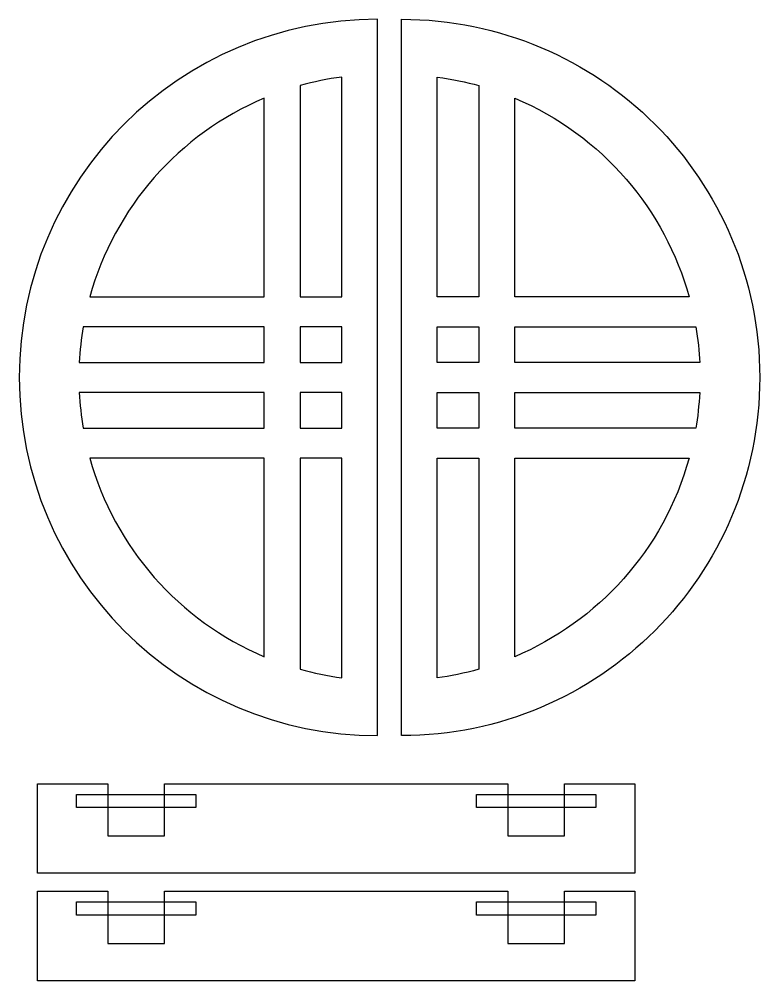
# Model space of a CAD drawing. Header units: metres. Extents: x -269 to 2726, y -36 to 1548.
# Drawn here: x 1436.8 to 1560.8, y 949.7 to 1110.7 of the extents above; entities that cross this region are included whole.
import ezdxf

# ---------------------------------------------------------------- set-up
doc = ezdxf.new("R2010")
doc.units = ezdxf.units.M
doc.layers.add('Page1', color=7, linetype='CONTINUOUS')

msp = doc.modelspace()

# ---------------------------------------------------------------- linework, layer by layer
at = {"layer": 'Page1'}
for points in [[(1496.776978, 990.717041), (1496.776978, 1110.717041), (1496.776978, 1110.717041, 1), (1496.776978, 990.717041)], [(1483.812134, 1099.593506), (1483.812134, 1064.217041), (1490.776245, 1064.217041), (1490.776245, 1101.032959), (1490.776245, 1101.032959, 0.035061), (1483.812134, 1099.593506)], [(1477.812134, 1064.217041), (1477.812134, 1097.494263), (1477.812134, 1097.494263, 0.229518), (1448.604004, 1064.217041), (1448.604004, 1064.217041), (1477.812134, 1064.217041)], [(1477.812134, 1053.217041), (1477.812134, 1059.217041), (1447.49292, 1059.217041), (1447.49292, 1059.217041, 0.029747), (1446.837891, 1053.217041), (1446.837891, 1053.217041), (1477.812134, 1053.217041)], [(1447.49292, 1042.217041), (1477.812134, 1042.217041), (1477.812134, 1048.217041), (1446.837891, 1048.217041), (1446.837891, 1048.217041, 0.029747), (1447.49292, 1042.217041)], [(1477.812134, 1037.217041), (1448.604004, 1037.217041), (1448.604004, 1037.217041, 0.229518), (1477.812134, 1003.939819), (1477.812134, 1003.939819), (1477.812134, 1037.217041)], [(1490.776245, 1037.217041), (1483.812134, 1037.217041), (1483.812134, 1001.840576), (1483.812134, 1001.840576, 0.035061), (1490.776245, 1000.401123), (1490.776245, 1000.401123), (1490.776245, 1037.217041)]]:
    msp.add_lwpolyline(points, format="xyb", dxfattribs=at)
for points in [[(1500.776978, 990.717041), (1500.776978, 1110.717041), (1500.776978, 1110.717041), (1502.325562, 1110.697388), (1503.864502, 1110.638916), (1505.393311, 1110.542114), (1506.911621, 1110.407227), (1508.418701, 1110.234985), (1509.914307, 1110.025757), (1511.397949, 1109.779907), (1512.869019, 1109.498047), (1514.327148, 1109.180664), (1515.771851, 1108.828125), (1517.202637, 1108.440918), (1518.619141, 1108.019531), (1520.02063, 1107.564575), (1521.406982, 1107.076294), (1522.777466, 1106.555298), (1524.131592, 1106.001953), (1525.469116, 1105.41687), (1526.789429, 1104.800415), (1528.092041, 1104.153076), (1529.376465, 1103.475342), (1530.642334, 1102.7677), (1531.88916, 1102.03064), (1533.116333, 1101.264526), (1534.323486, 1100.469971), (1535.510132, 1099.647339), (1536.675903, 1098.797119), (1537.82019, 1097.919922), (1538.942505, 1097.015991), (1540.04248, 1096.085938), (1541.119507, 1095.130127), (1542.17334, 1094.14917), (1543.203369, 1093.143433), (1544.208984, 1092.113525), (1545.190063, 1091.059692), (1546.145752, 1089.982544), (1547.075806, 1088.882568), (1547.979736, 1087.760254), (1548.857056, 1086.615967), (1549.707275, 1085.450317), (1550.529907, 1084.263672), (1551.324463, 1083.056396), (1552.090576, 1081.829224), (1552.827637, 1080.58252), (1553.535278, 1079.31665), (1554.212891, 1078.032104), (1554.860229, 1076.729492), (1555.476685, 1075.40918), (1556.061768, 1074.071777), (1556.615112, 1072.717529), (1557.136108, 1071.347046), (1557.62439, 1069.960815), (1558.079468, 1068.559204), (1558.500732, 1067.142822), (1558.887939, 1065.712036), (1559.240479, 1064.267212), (1559.557983, 1062.809082), (1559.839722, 1061.338013), (1560.085571, 1059.854492), (1560.2948, 1058.358887), (1560.467163, 1056.851685), (1560.601929, 1055.333496), (1560.698853, 1053.804688), (1560.757324, 1052.265625), (1560.776978, 1050.717041), (1560.776978, 1050.717041), (1560.757324, 1049.168457), (1560.698853, 1047.629395), (1560.601929, 1046.100586), (1560.467163, 1044.582397), (1560.2948, 1043.075195), (1560.085571, 1041.57959), (1559.839722, 1040.096069), (1559.557983, 1038.625), (1559.240479, 1037.16687), (1558.887939, 1035.722168), (1558.500732, 1034.29126), (1558.079468, 1032.874878), (1557.62439, 1031.473267), (1557.136108, 1030.087036), (1556.615112, 1028.716553), (1556.061768, 1027.362305), (1555.476685, 1026.024902), (1554.860229, 1024.70459), (1554.212891, 1023.401978), (1553.535278, 1022.117493), (1552.827637, 1020.851624), (1552.090576, 1019.604858), (1551.324463, 1018.377625), (1550.529907, 1017.170471), (1549.707275, 1015.983765), (1548.857056, 1014.818115), (1547.979736, 1013.673828), (1547.075806, 1012.551453), (1546.145752, 1011.451477), (1545.190063, 1010.37439), (1544.208984, 1009.320618), (1543.203369, 1008.290649), (1542.17334, 1007.284912), (1541.119507, 1006.303955), (1540.04248, 1005.348206), (1538.942505, 1004.418152), (1537.82019, 1003.514221), (1536.675903, 1002.636902), (1535.510132, 1001.786743), (1534.323486, 1000.964111), (1533.116333, 1000.169495), (1531.88916, 999.403442), (1530.642334, 998.666382), (1529.376465, 997.95874), (1528.092041, 997.281006), (1526.789429, 996.633667), (1525.469116, 996.017273), (1524.131592, 995.432129), (1522.777466, 994.878845), (1521.406982, 994.357849), (1520.02063, 993.869568), (1518.619141, 993.414551), (1517.202637, 992.993164), (1515.771851, 992.606018), (1514.327148, 992.253479), (1512.869019, 991.936035), (1511.397949, 991.654175), (1509.914307, 991.408386), (1508.418701, 991.199097), (1506.911621, 991.026794), (1505.393311, 990.891968), (1503.864502, 990.795105), (1502.325562, 990.736633), (1500.776978, 990.717041)], [(1513.741699, 1099.593506), (1513.741699, 1064.217041), (1506.777588, 1064.217041), (1506.777588, 1101.032959), (1506.777588, 1101.032959), (1507.703979, 1100.899902), (1508.62085, 1100.751465), (1509.525146, 1100.588623), (1510.41333, 1100.412476), (1511.282471, 1100.223999), (1512.129028, 1100.023926), (1512.949829, 1099.813477), (1513.741699, 1099.593506)], [(1519.741699, 1064.217041), (1519.741699, 1097.494263), (1519.741699, 1097.494263), (1521.119873, 1096.88916), (1522.471191, 1096.248291), (1523.795166, 1095.572388), (1525.091797, 1094.862427), (1526.360596, 1094.118896), (1527.601196, 1093.342773), (1528.813477, 1092.534668), (1529.996948, 1091.695557), (1531.151245, 1090.82605), (1532.276245, 1089.92688), (1533.37146, 1088.998901), (1534.436768, 1088.042969), (1535.47168, 1087.059692), (1536.475952, 1086.049927), (1537.449219, 1085.014404), (1538.391235, 1083.953857), (1539.301514, 1082.869141), (1540.180054, 1081.760986), (1541.026245, 1080.630249), (1541.839966, 1079.477539), (1542.620728, 1078.303711), (1543.368408, 1077.109497), (1544.08252, 1075.895752), (1544.762817, 1074.663086), (1545.408936, 1073.412476), (1546.02063, 1072.144531), (1546.597656, 1070.860107), (1547.139404, 1069.559814), (1547.645874, 1068.244751), (1548.116699, 1066.915283), (1548.551392, 1065.57251), (1548.949829, 1064.217041), (1548.949829, 1064.217041), (1519.741699, 1064.217041)], [(1490.776245, 1059.217041), (1483.812134, 1059.217041), (1483.812134, 1053.217041), (1490.776245, 1053.217041), (1490.776245, 1059.217041)], [(1506.777588, 1059.217041), (1513.741699, 1059.217041), (1513.741699, 1053.217041), (1506.777588, 1053.217041), (1506.777588, 1059.217041)], [(1519.741699, 1053.217041), (1519.741699, 1059.217041), (1550.060913, 1059.217041), (1550.060913, 1059.217041), (1550.187988, 1058.432861), (1550.302368, 1057.652588), (1550.403931, 1056.878906), (1550.492676, 1056.115112), (1550.568359, 1055.363892), (1550.630859, 1054.62854), (1550.680176, 1053.911987), (1550.715942, 1053.217041), (1550.715942, 1053.217041), (1519.741699, 1053.217041)], [(1490.776245, 1048.217041), (1483.812134, 1048.217041), (1483.812134, 1042.217041), (1490.776245, 1042.217041), (1490.776245, 1048.217041)], [(1506.777588, 1048.217041), (1513.741699, 1048.217041), (1513.741699, 1042.217041), (1506.777588, 1042.217041), (1506.777588, 1048.217041)], [(1550.060913, 1042.217041), (1519.741699, 1042.217041), (1519.741699, 1048.217041), (1550.715942, 1048.217041), (1550.715942, 1048.217041), (1550.670776, 1047.42395), (1550.614136, 1046.637329), (1550.546387, 1045.859985), (1550.468262, 1045.094971), (1550.380005, 1044.345215), (1550.282471, 1043.613647), (1550.175903, 1042.90332), (1550.060913, 1042.217041)], [(1506.777588, 1037.217041), (1513.741699, 1037.217041), (1513.741699, 1001.840576), (1513.741699, 1001.840576), (1512.838501, 1001.59552), (1511.937866, 1001.368225), (1511.043213, 1001.15918), (1510.157959, 1000.96875), (1509.285278, 1000.797363), (1508.428833, 1000.645325), (1507.591797, 1000.513123), (1506.777588, 1000.401123), (1506.777588, 1000.401123), (1506.777588, 1037.217041)], [(1519.741699, 1037.217041), (1548.949829, 1037.217041), (1548.949829, 1037.217041), (1548.528442, 1035.772095), (1548.068237, 1034.349121), (1547.569946, 1032.948608), (1547.034058, 1031.570801), (1546.461304, 1030.216309), (1545.852661, 1028.885498), (1545.208618, 1027.578735), (1544.530029, 1026.296509), (1543.817627, 1025.039063), (1543.072021, 1023.806946), (1542.293945, 1022.600586), (1541.484131, 1021.420349), (1540.643433, 1020.266663), (1539.772461, 1019.139954), (1538.871826, 1018.040588), (1537.942505, 1016.968994), (1536.984985, 1015.925598), (1536.000122, 1014.910828), (1534.988647, 1013.92511), (1533.951172, 1012.968811), (1532.88855, 1012.042358), (1531.801392, 1011.146179), (1530.690552, 1010.280701), (1529.556519, 1009.446289), (1528.400269, 1008.643372), (1527.222412, 1007.872375), (1526.02356, 1007.133728), (1524.804688, 1006.427795), (1523.566284, 1005.755005), (1522.309204, 1005.115845), (1521.034058, 1004.51062), (1519.741699, 1003.939819), (1519.741699, 1003.939819), (1519.741699, 1037.217041)], [(1518.598592, 982.655881), (1518.598592, 973.905881), (1528.098592, 973.905881), (1528.098592, 982.655881), (1539.848592, 982.655881), (1539.848592, 967.655881), (1439.848592, 967.655881), (1439.848592, 982.655881), (1451.598592, 982.655881), (1451.598592, 973.905881), (1461.098592, 973.905881), (1461.098592, 982.655881), (1518.598592, 982.655881)], [(1446.34859, 978.655887), (1446.34859, 980.855887), (1466.34859, 980.855887), (1466.34859, 978.655887), (1446.34859, 978.655887)], [(1513.34859, 978.655887), (1513.34859, 980.855887), (1533.34859, 980.855887), (1533.34859, 978.655887), (1513.34859, 978.655887)], [(1518.598592, 964.655881), (1518.598592, 955.905881), (1528.098592, 955.905881), (1528.098592, 964.655881), (1539.848592, 964.655881), (1539.848592, 949.655881), (1439.848592, 949.655881), (1439.848592, 964.655881), (1451.598592, 964.655881), (1451.598592, 955.905881), (1461.098592, 955.905881), (1461.098592, 964.655881), (1518.598592, 964.655881)], [(1446.34859, 960.655887), (1446.34859, 962.855887), (1466.34859, 962.855887), (1466.34859, 960.655887), (1446.34859, 960.655887)], [(1513.34859, 960.655887), (1513.34859, 962.855887), (1533.34859, 962.855887), (1533.34859, 960.655887), (1513.34859, 960.655887)]]:
    msp.add_lwpolyline(points, dxfattribs=at)

doc.saveas('drawing.dxf')
